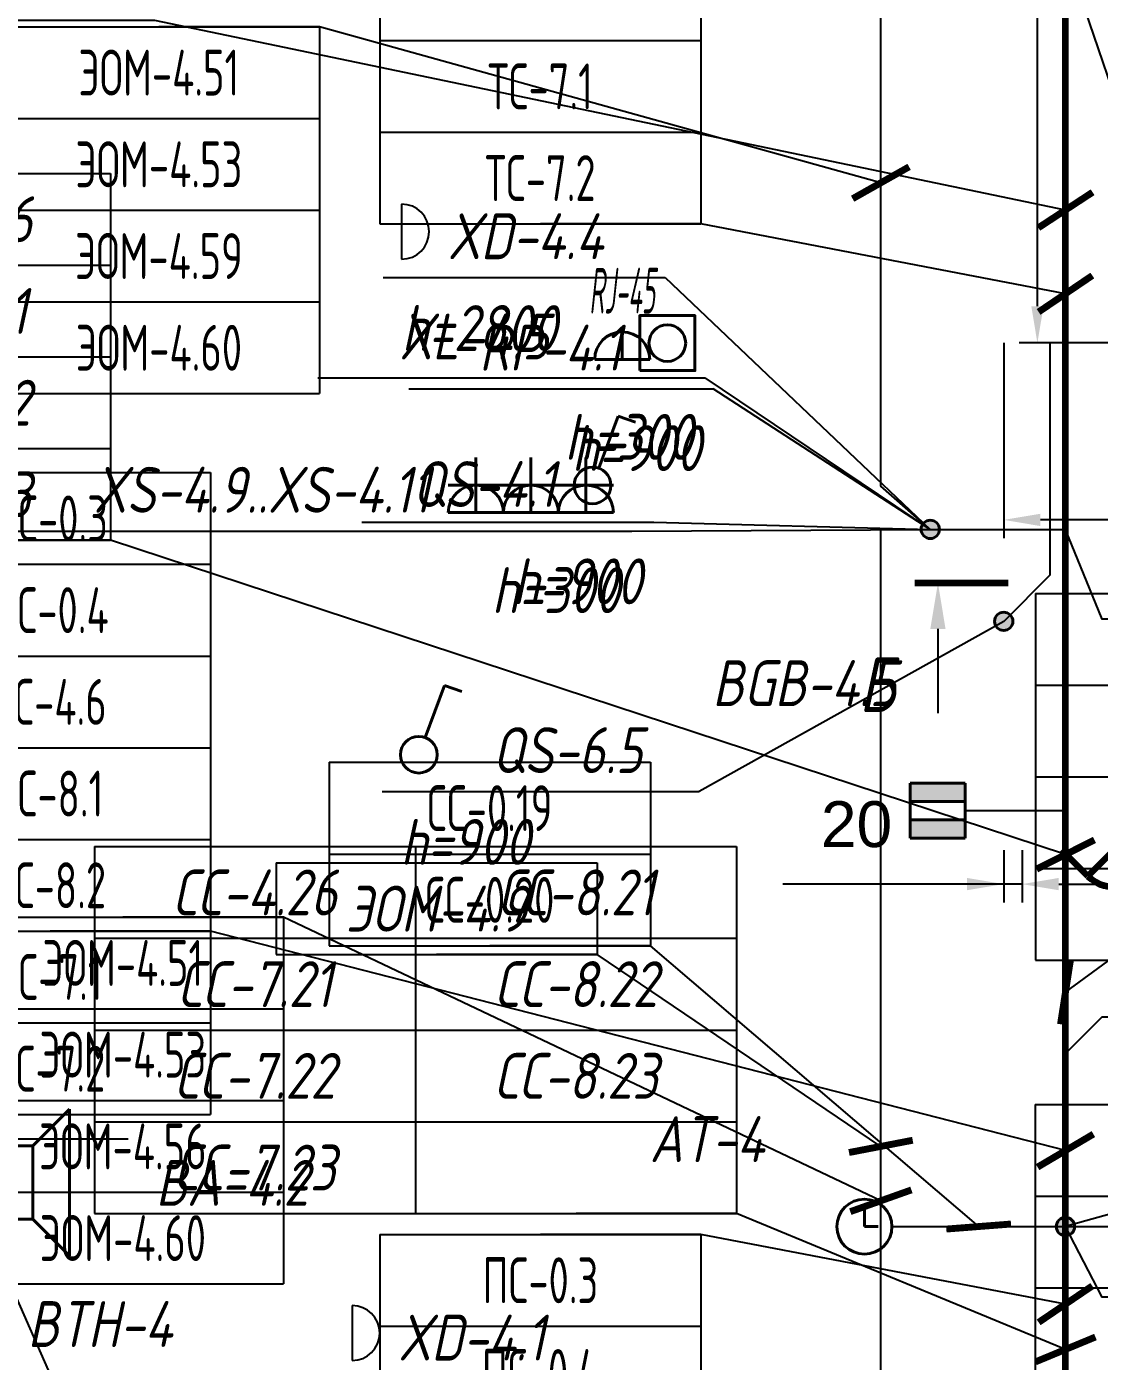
# Model space of a CAD drawing. Header units: millimetres. Extents: x -14566 to 16488, y -7315 to 17206.
# Drawn here: x 11466 to 12635, y 10723 to 12178 of the extents above; entities that cross this region are included whole.
import ezdxf
from ezdxf.enums import TextEntityAlignment as Align

# ---------------------------------------------------------------- set-up
doc = ezdxf.new("R2010")
doc.units = ezdxf.units.MM
for name, color, linetype in [('02 Розетки', 7, 'Continuous'), ('04 Освещение', 7, 'Continuous'), ('05 Слаботочка', 7, 'Continuous'), ('06 Авт-ка климата', 7, 'Continuous'), ('07 Авт-ка общая', 7, 'Continuous'), ('08 Пож. и техн. сигн.', 7, 'Continuous'), ('09 ДСУП', 7, 'Continuous'), ('10 Привязка', 7, 'Continuous'), ('12 Трассы и коробки 220', 7, 'Continuous'), ('13 Трассы и коробки слаботочки', 7, 'Continuous'), ('14 Лотки', 7, 'Continuous')]:
    doc.layers.add(name, color=color, linetype=linetype)
doc.styles.add('GOST typeA', font='')
doc.styles.get("Standard").update_dxf_attribs({"font": 'arial.ttf'})
doc.styles.add('ГОСТ-ISOCPEUR', font='isocpeui.ttf', dxfattribs={"width": 0.8})
doc.styles.get('GOST typeA').set_extended_font_data('GOST type A')
doc.linetypes.add('220V_LINE', pattern='A,0.2,-0.05,["~220V",Standard,S=0.1,R=0,X=0,Y=-0.05],-0.4,0.1', length=0.75)
doc.dimstyles.new('ISO-25', dxfattribs={"dimtxt": 2.5, "dimasz": 2.5, "dimexe": 1.25, "dimexo": 0.625, "dimtad": 1, "dimtxsty": 'Standard', "dimcen": 2.5, "dimadec": 0, "dimazin": 0, "dimtfac": 1, "dimtmove": 0, "dimatfit": 3, "dimfxl": 1, "dimarcsym": 0})

# ---------------------------------------------------------------- blocks, each defined once
blk = doc.blocks.new('часы')
at = {"color": 0, "lineweight": -2}
for q in [(9893.498, 982.52), (9894.248, 981.52)]:
    blk.add_line((9893.498, 981.52), q, dxfattribs=at)
blk.add_circle((9893.498, 981.52), 1.5, dxfattribs=at)
blk = doc.blocks.new('геркон')
at = {"lineweight": -2}
for points in [[(3, 2), (3, 3), (0, 3), (0, 2)], [(3, 0), (3, 1), (0, 1), (0, 0)]]:
    blk.add_hatch(color=0, dxfattribs=at).paths.add_polyline_path(points)
at = {"color": 0, "lineweight": -2}
for p, q in [((0, 0), (0, 3)), ((0, 3), (3, 3)), ((3, 3), (3, 0)), ((0, 2), (3, 2)), ((0, 1), (3, 1)), ((3, 0), (0, 0))]:
    blk.add_line(p, q, dxfattribs=at)
blk = doc.blocks.new('розетка скрытая трехполюсная')
at = {"color": 0, "lineweight": -2}
for p, q in [((0, 0), (0, 3)), ((-1.5, 1.5), (1.5, 1.5)), ((-1.5, 0), (1.5, 0))]:
    blk.add_line(p, q, dxfattribs=at)
blk.add_arc((0, 0), 1.5, 0, 180, dxfattribs=at)
blk = doc.blocks.new('кнопка 1')
at = {"color": 0, "lineweight": -2}
for p, q in [((0.346, 0.938), (1.394, 3.777)), ((1.394, 3.777), (2.342, 3.448))]:
    blk.add_line(p, q, dxfattribs=at)
blk.add_circle((0, 0), 1, dxfattribs=at)
blk = doc.blocks.new('громкоговоритель')
at = {"color": 0, "lineweight": -2}
for p, q in [((2, 2), (4, 4)), ((4, 4), (4, -4)), ((0, -2), (0, 2)), ((0, 2), (2, 2)), ((2, 2), (2, -2)), ((2, -2), (0, -2)), ((2, -2), (4, -4))]:
    blk.add_line(p, q, dxfattribs=at)
blk = doc.blocks.new('розетка RJ-45')
at = {"color": 0, "lineweight": -2}
for p, q in [((0, 0), (0, 1.5)), ((-1.5, 0), (1.5, 0))]:
    blk.add_line(p, q, dxfattribs=at)
blk.add_arc((0, 0), 1.5, 0, 180, dxfattribs=at)
at = {"color": 0, "lineweight": -2, "style": 'ГОСТ-ISOCPEUR', "width": 0.4}
blk.add_text('RJ-45', height=2.5, dxfattribs=at).set_placement((0, 2.5), align=Align.CENTER)
blk = doc.blocks.new('коробка коммутационная')
at = {"color": 0}
blk.add_line((0, 3), (0, 0), dxfattribs=at)
blk.add_arc((0, 1.5), 1.5, 270, 90, dxfattribs=at)
blk = doc.blocks.new('*T143')
at = {"layer": '02 Розетки', "color": 0, "lineweight": -2}
for p, q in [((0, 0), (350, 0)), ((0, 0), (0, -100)), ((350, 0), (350, -100)), ((0, -100), (350, -100))]:
    blk.add_line(p, q, dxfattribs=at)
at = {"layer": '02 Розетки', "color": 0, "insert": (175, -50), "char_height": 50, "width": 330, "attachment_point": 5, "style": 'ГОСТ-ISOCPEUR'}
blk.add_mtext('{ЭОМ-4.9}', dxfattribs=at)
blk = doc.blocks.new('*T203')
at = {"layer": '04 Освещение', "color": 0, "lineweight": -2}
for p, q in [((0, 0), (350, 0)), ((0, 0), (0, -400)), ((350, 0), (350, -400)), ((0, -100), (350, -100)), ((0, -200), (350, -200)), ((0, -300), (350, -300)), ((0, -400), (350, -400))]:
    blk.add_line(p, q, dxfattribs=at)
at = {"layer": '04 Освещение', "color": 0, "char_height": 50, "width": 330, "attachment_point": 5, "style": 'GOST typeA'}
for s, insert in [('{\\W0.8;ЭОМ-4.51}', (175, -50)), ('{\\W0.8;ЭОМ-4.53}', (175, -150)), ('{\\W0.8;ЭОМ-4.56}', (175, -250)), ('{\\W0.8;ЭОМ-4.60}', (175, -350))]:
    blk.add_mtext(s, dxfattribs=dict(at, insert=insert))
blk = doc.blocks.new('*T232')
at = {"layer": '04 Освещение', "color": 0, "lineweight": -2}
for p, q in [((0, 0), (350, 0)), ((0, 0), (0, -400)), ((350, 0), (350, -400)), ((0, -100), (350, -100)), ((0, -200), (350, -200)), ((0, -300), (350, -300)), ((0, -400), (350, -400))]:
    blk.add_line(p, q, dxfattribs=at)
at = {"layer": '04 Освещение', "color": 0, "char_height": 50, "width": 330, "attachment_point": 5, "style": 'GOST typeA'}
for s, insert in [('{\\W0.8;ЭОМ-4.51}', (175, -50)), ('{\\W0.8;ЭОМ-4.53}', (175, -150)), ('{\\W0.8;ЭОМ-4.59}', (175, -250)), ('{\\W0.8;ЭОМ-4.60}', (175, -350))]:
    blk.add_mtext(s, dxfattribs=dict(at, insert=insert))
blk = doc.blocks.new('*T236')
at = {"layer": '04 Освещение', "color": 0, "lineweight": -2}
for p, q in [((0, 0), (350, 0)), ((0, 0), (0, -400)), ((350, 0), (350, -400)), ((0, -100), (350, -100)), ((0, -200), (350, -200)), ((0, -300), (350, -300)), ((0, -400), (350, -400))]:
    blk.add_line(p, q, dxfattribs=at)
at = {"layer": '04 Освещение', "color": 0, "char_height": 50, "width": 330, "attachment_point": 5, "style": 'GOST typeA'}
for s, insert in [('{\\W0.8;ЭОМ-5.51}', (175, -50)), ('{\\W0.8;ЭОМ-5.52}', (175, -150)), ('{\\W0.8;ЭОМ-5.57}', (175, -250)), ('{\\W0.8;ЭОМ-5.58}', (175, -350))]:
    blk.add_mtext(s, dxfattribs=dict(at, insert=insert))
blk = doc.blocks.new('*T240')
at = {"layer": '04 Освещение', "color": 0, "lineweight": -2}
for p, q in [((0, 0), (350, 0)), ((0, 0), (0, -500)), ((350, 0), (350, -500)), ((0, -100), (350, -100)), ((0, -200), (350, -200)), ((0, -300), (350, -300)), ((0, -400), (350, -400)), ((0, -500), (350, -500))]:
    blk.add_line(p, q, dxfattribs=at)
at = {"layer": '04 Освещение', "color": 0, "char_height": 50, "width": 330, "attachment_point": 5, "style": 'GOST typeA'}
for s, insert in [('{\\W0.8;ЭОМ-5.51}', (175, -50)), ('{\\W0.8;ЭОМ-5.52}', (175, -150)), ('{\\W0.8;ЭОМ-5.57}', (175, -250)), ('{\\W0.8;ЭОМ-5.58}', (175, -350)), ('{\\W0.8;ЭОМ-6.69}', (175, -450))]:
    blk.add_mtext(s, dxfattribs=dict(at, insert=insert))
blk = doc.blocks.new('регулятор')
at = {"color": 0, "lineweight": -2}
blk.add_lwpolyline([(-1.5, -1.5), (-1.5, 1.5), (1.5, 1.5), (1.5, -1.5)], close=True, dxfattribs=at)
blk.add_circle((0, 0), 1, dxfattribs=at)
blk = doc.blocks.new('*T282')
at = {"layer": '06 Авт-ка климата', "color": 0, "lineweight": -2}
for p, q in [((0, 0), (350, 0)), ((0, 0), (0, -400)), ((350, 0), (350, -400)), ((0, -100), (350, -100)), ((0, -200), (350, -200)), ((0, -300), (350, -300)), ((0, -400), (350, -400))]:
    blk.add_line(p, q, dxfattribs=at)
at = {"layer": '06 Авт-ка климата', "color": 0, "char_height": 50, "width": 330, "attachment_point": 5, "style": 'ГОСТ-ISOCPEUR'}
for s, insert in [('{СС-4.26}', (175, -50)), ('{СС-7.21}', (175, -150)), ('{СС-7.22}', (175, -250)), ('{СС-7.23}', (175, -350))]:
    blk.add_mtext(s, dxfattribs=dict(at, insert=insert))
blk = doc.blocks.new('*T289')
at = {"layer": '06 Авт-ка климата', "color": 0, "lineweight": -2}
for p, q in [((0, 0), (700, 0)), ((0, 0), (0, -400)), ((350, 0), (350, -400)), ((700, 0), (700, -400)), ((0, -100), (700, -100)), ((0, -200), (700, -200)), ((0, -300), (700, -300)), ((0, -400), (700, -400))]:
    blk.add_line(p, q, dxfattribs=at)
at = {"layer": '06 Авт-ка климата', "color": 0, "char_height": 50, "width": 330, "attachment_point": 5, "style": 'ГОСТ-ISOCPEUR'}
for s, insert in [('{СС-4.26}', (175, -50)), ('{СС-8.21}', (525, -50)), ('{СС-7.21}', (175, -150)), ('{СС-8.22}', (525, -150)), ('{СС-7.22}', (175, -250)), ('{СС-8.23}', (525, -250)), ('{СС-7.23}', (175, -350))]:
    blk.add_mtext(s, dxfattribs=dict(at, insert=insert))
blk = doc.blocks.new('*T379')
at = {"layer": '05 Слаботочка', "color": 0, "lineweight": -2}
for p, q in [((0, 0), (350, 0)), ((0, 0), (0, -200)), ((350, 0), (350, -200)), ((0, -100), (350, -100)), ((0, -200), (350, -200))]:
    blk.add_line(p, q, dxfattribs=at)
at = {"layer": '05 Слаботочка', "color": 0, "char_height": 50, "width": 330, "attachment_point": 5, "style": 'GOST typeA'}
for s, insert in [('{\\W0.8;СС-0.19}', (175, -50)), ('{\\W0.8;СС-0.20}', (175, -150))]:
    blk.add_mtext(s, dxfattribs=dict(at, insert=insert))
blk = doc.blocks.new('*T418')
at = {"layer": '08 Пож. и техн. сигн.', "color": 0, "lineweight": -2}
for p, q in [((0, 0), (350, 0)), ((0, 0), (0, -700)), ((350, 0), (350, -700)), ((0, -100), (350, -100)), ((0, -200), (350, -200)), ((0, -300), (350, -300)), ((0, -400), (350, -400)), ((0, -500), (350, -500)), ((0, -600), (350, -600)), ((0, -700), (350, -700))]:
    blk.add_line(p, q, dxfattribs=at)
at = {"layer": '08 Пож. и техн. сигн.', "color": 0, "char_height": 50, "width": 330, "attachment_point": 5, "style": 'GOST typeA'}
for s, insert in [('{\\W0.8;ПС-0.3}', (175, -50)), ('{\\W0.8;ПС-0.4}', (175, -150)), ('{\\W0.8;ТС-4.6}', (175, -250)), ('{\\W0.8;ТС-8.1}', (175, -350)), ('{\\W0.8;ТС-8.2}', (175, -450)), ('{\\W0.8;ТС-7.1}', (175, -550)), ('{\\W0.8;ТС-7.2}', (175, -650))]:
    blk.add_mtext(s, dxfattribs=dict(at, insert=insert))
blk = doc.blocks.new('*T419')
at = {"layer": '08 Пож. и техн. сигн.', "color": 0, "lineweight": -2}
for p, q in [((0, 0), (350, 0)), ((0, 0), (0, -700)), ((350, 0), (350, -700)), ((0, -100), (350, -100)), ((0, -200), (350, -200)), ((0, -300), (350, -300)), ((0, -400), (350, -400)), ((0, -500), (350, -500)), ((0, -600), (350, -600)), ((0, -700), (350, -700))]:
    blk.add_line(p, q, dxfattribs=at)
at = {"layer": '08 Пож. и техн. сигн.', "color": 0, "char_height": 50, "width": 330, "attachment_point": 5, "style": 'GOST typeA'}
for s, insert in [('{\\W0.8;ПС-0.3}', (175, -50)), ('{\\W0.8;ПС-0.4}', (175, -150)), ('{\\W0.8;ТС-4.6}', (175, -250)), ('{\\W0.8;ТС-8.1}', (175, -350)), ('{\\W0.8;ТС-8.2}', (175, -450)), ('{\\W0.8;ТС-7.1}', (175, -550)), ('{\\W0.8;ТС-7.2}', (175, -650))]:
    blk.add_mtext(s, dxfattribs=dict(at, insert=insert))
blk = doc.blocks.new('*T421')
at = {"layer": '08 Пож. и техн. сигн.', "color": 0, "lineweight": -2}
for p, q in [((0, 0), (350, 0)), ((0, 0), (0, -400)), ((350, 0), (350, -400)), ((0, -100), (350, -100)), ((0, -200), (350, -200)), ((0, -300), (350, -300)), ((0, -400), (350, -400))]:
    blk.add_line(p, q, dxfattribs=at)
at = {"layer": '08 Пож. и техн. сигн.', "color": 0, "char_height": 50, "width": 330, "attachment_point": 5, "style": 'GOST typeA'}
for s, insert in [('{\\W0.8;ПС-0.3}', (175, -50)), ('{\\W0.8;ПС-0.4}', (175, -150)), ('{\\W0.8;ТС-7.1}', (175, -250)), ('{\\W0.8;ТС-7.2}', (175, -350))]:
    blk.add_mtext(s, dxfattribs=dict(at, insert=insert))
blk = doc.blocks.new('*D480')
at = {"layer": '14 Лотки', "color": 0, "lineweight": -2}
for p, q in [((12531.2, 11280.6), (12531.2, 11223.6)), ((12551.2, 11280.6), (12551.2, 11223.6)), ((12551.2, 11243.6), (12290.3, 11243.6)), ((12551.2, 11243.6), (12531.2, 11243.6)), ((12591.2, 11243.6), (12631.2, 11243.6))]:
    blk.add_line(p, q, dxfattribs=at)
at = {"layer": '14 Лотки', "color": 0}
for points in [[(12491.2, 11236.9), (12491.2, 11250.3), (12531.2, 11243.6)], [(12591.2, 11250.3), (12591.2, 11236.9), (12551.2, 11243.6)]]:
    blk.add_solid(points, dxfattribs=at)
at = {"layer": 'Defpoints', "color": 0, "transparency": 16777216}
for p in [(12531.2, 11280.6), (12551.2, 11280.6), (12531.2, 11243.6)]:
    blk.add_point(p, dxfattribs=at)
at = {"layer": '14 Лотки', "color": 0, "insert": (12370.8, 11308.6), "char_height": 50, "attachment_point": 5}
blk.add_mtext('20', dxfattribs=at)
blk = doc.blocks.new('*D522')
at = {"layer": '04 Освещение', "color": 0, "lineweight": -2, "transparency": 16777216}
for p, q in [((12531.2, 11833.6), (12531.2, 11620.7)), ((13098.5, 11833.6), (13098.5, 11620.7)), ((13058.5, 11640.7), (12571.2, 11640.7))]:
    blk.add_line(p, q, dxfattribs=at)
at = {"layer": '04 Освещение', "color": 0, "transparency": 16777216}
for points in [[(12571.2, 11647.4), (12571.2, 11634), (12531.2, 11640.7)], [(13058.5, 11634), (13058.5, 11647.4), (13098.5, 11640.7)]]:
    blk.add_solid(points, dxfattribs=at)
at = {"layer": 'Defpoints', "color": 0, "transparency": 16777216}
for p in [(12531.2, 11833.6), (13098.5, 11833.6), (12531.2, 11640.7)]:
    blk.add_point(p, dxfattribs=at)
at = {"layer": '04 Освещение', "color": 0, "transparency": 16777216, "insert": (12814.9, 11685.7), "char_height": 50, "attachment_point": 5, "style": 'ГОСТ-ISOCPEUR'}
blk.add_mtext('567', dxfattribs=at)
blk = doc.blocks.new('*D523')
at = {"layer": '04 Освещение', "color": 0, "lineweight": -2, "transparency": 16777216}
for p, q in [((13098.5, 13260.1), (12547.9, 13260.1)), ((12567.9, 11873.6), (12567.9, 13220.1)), ((13098.5, 11833.6), (12547.9, 11833.6))]:
    blk.add_line(p, q, dxfattribs=at)
at = {"layer": '04 Освещение', "color": 0, "transparency": 16777216}
for points in [[(12574.6, 13220.1), (12561.3, 13220.1), (12567.9, 13260.1)], [(12561.3, 11873.6), (12574.6, 11873.6), (12567.9, 11833.6)]]:
    blk.add_solid(points, dxfattribs=at)
at = {"layer": 'Defpoints', "color": 0, "transparency": 16777216}
for p in [(12567.9, 13260.1), (13098.5, 13260.1), (13098.5, 11833.6)]:
    blk.add_point(p, dxfattribs=at)
at = {"layer": '04 Освещение', "color": 0, "transparency": 16777216, "insert": (12522.9, 12546.8), "char_height": 50, "attachment_point": 5, "rotation": 90, "style": 'ГОСТ-ISOCPEUR'}
blk.add_mtext('1427', dxfattribs=at)
blk = doc.blocks.new('зажим')
at = {"layer": '09 ДСУП', "color": 0, "lineweight": -2}
for p, q in [((28.3, 28.3), (0, 56.6)), ((28.3, 28.3), (-28.3, -28.3)), ((-28.3, -28.3), (-56.6, 0))]:
    blk.add_line(p, q, dxfattribs=at)
blk.add_arc((0, 0), 40, 225, 45, dxfattribs=at)

msp = doc.modelspace()

# ---------------------------------------------------------------- hatches: boundary and pattern name
at = {"layer": '04 Освещение'}
msp.add_hatch(color=256, dxfattribs=at).paths.add_polyline_path([(12521.2, 11530.1, 1), (12541.2, 11530.1, 1)])
at = {"layer": '10 Привязка'}
msp.add_hatch(color=256, dxfattribs=at).paths.add_polyline_path([(12441.2, 11630.4, 1), (12461.2, 11630.4, 1)])
at = {"layer": '13 Трассы и коробки слаботочки'}
msp.add_hatch(color=256, dxfattribs=at).paths.add_polyline_path([(12588.5, 10870.2, 1), (12608.5, 10870.2, 1)])

# ---------------------------------------------------------------- linework, layer by layer
at = {"layer": '02 Розетки'}
for p, q in [((11417, 11628.6), (12125.9, 11628.6)), ((12125.9, 11628.6), (12451.2, 11630.4)), ((10883.2, 10965.7), (11576.8, 10965.7))]:
    msp.add_line(p, q, dxfattribs=at)
at = {"layer": '04 Освещение'}
for p, q in [((11831.8, 11638.3), (12149.9, 11638.3)), ((12149.9, 11638.3), (12451.2, 11630.4)), ((12531.2, 11530.1), (12199.2, 11344.7)), ((11853.7, 11344.7), (12199.2, 11344.7))]:
    msp.add_line(p, q, dxfattribs=at)
at = {"layer": '04 Освещение', "linetype": '220V_LINE', "ltscale": 200, "flags": 128}
msp.add_lwpolyline([(13098.5, 11833.6), (12581.5, 11833.6), (12581.5, 11580.4), (12531.2, 11530.1)], dxfattribs=at)
at = {"layer": '04 Освещение', "lineweight": 40}
msp.add_circle((12531.2, 11530.1), 10, dxfattribs=at)
at = {"layer": '05 Слаботочка'}
for p, q in [((11783.7, 11795.7), (12205.4, 11795.7)), ((12205.4, 11795.7), (12451.2, 11630.4)), ((11576.2, 10518.9), (11432.3, 10844.8))]:
    msp.add_line(p, q, dxfattribs=at)
for points in [[(12451.2, 11630.4), (12598.5, 11630.4)], [(12409.4, 10870.2), (12598.5, 10870.2)], [(13863.1, 10793.1), (12638.5, 10793.1), (12598.5, 10870.2)]]:
    msp.add_lwpolyline(points, dxfattribs=at)
at = {"layer": '06 Авт-ка климата'}
for p, q in [((11882.9, 11783.5), (12214.6, 11783.5)), ((12451.2, 11630.4), (12214.6, 11783.5)), ((12451.2, 11630.4), (12598.5, 11630.4))]:
    msp.add_line(p, q, dxfattribs=at)
for points in [[(14496.3, 11532.5), (12638.5, 11532.5), (12598.5, 11630.4)], [(12598.5, 10870.2), (14525.3, 10870.2), (14565.3, 10910.2), (14565.3, 11059.6)]]:
    msp.add_lwpolyline(points, dxfattribs=at)
at = {"layer": '07 Авт-ка общая'}
msp.add_lwpolyline([(12598.5, 10870.2), (12598.5, 10870.2), (15465.9, 10870.2), (15465.9, 10778), (15541.7, 10778)], dxfattribs=at)
at = {"layer": '08 Пож. и техн. сигн.'}
msp.add_line((12489.2, 11323.7), (12598.5, 11323.7), dxfattribs=at)
msp.add_lwpolyline([(12598.5, 11058.9), (12638.5, 11098.9), (13828.9, 11098.9)], dxfattribs=at)
at = {"layer": '10 Привязка', "lineweight": 40}
msp.add_circle((12451.2, 11630.4), 10, dxfattribs=at)
at = {"layer": '12 Трассы и коробки 220'}
for p, q in [((11855, 11905), (12162.3, 11905)), ((12162.3, 11905), (12451.2, 11630.4))]:
    msp.add_line(p, q, dxfattribs=at)
at = {"layer": '12 Трассы и коробки 220', "linetype": '220V_LINE', "ltscale": 200, "flags": 128}
msp.add_lwpolyline([(12397.3, 10429.5), (12397.3, 11630.4), (12451.2, 11630.4), (12397.3, 11677.6), (12397.3, 13930.3), (11796.5, 13930.3)], dxfattribs=at)
at = {"layer": '13 Трассы и коробки слаботочки', "lineweight": 100}
msp.add_line((12535.9, 11571.9), (12434.3, 11571.9), dxfattribs=at)
at = {"layer": '13 Трассы и коробки слаботочки'}
for p, q in [((12459.5, 11521.9), (12459.5, 11429.8)), ((12814.3, 10930.7), (12598.5, 10870.2))]:
    msp.add_line(p, q, dxfattribs=at)
at = {"layer": '13 Трассы и коробки слаботочки', "lineweight": 100}
msp.add_lwpolyline([(12598.5, 10036.5), (12598.5, 13128.9), (12892.8, 13423.2), (12892.8, 15908.6)], dxfattribs=at)
at = {"layer": '13 Трассы и коробки слаботочки', "lineweight": 40}
msp.add_circle((12598.5, 10870.2), 10, dxfattribs=at)
at = {"layer": '13 Трассы и коробки слаботочки'}
msp.add_solid([(12451.2, 11521.9), (12459.5, 11571.9), (12467.8, 11521.9)], dxfattribs=at)

# ---------------------------------------------------------------- block references
for name, p in [('*T421', (11851.2, 12363.4)), ('*T232', (11435.5, 12178.4)), ('*T282', (11207.8, 12018.5)), ('*T419', (11316.8, 11692.3)), ('*T236', (12565.9, 11560.6)), ('*T379', (11796.1, 11376.4)), ('*T289', (11540.1, 11284.5)), ('*T143', (11738.1, 11266.8)), ('*T203', (11396.2, 11207.6)), ('*T240', (12565.5, 11003.3)), ('*T418', (11851.2, 10861.6))]:
    msp.add_blockref(name, p)
at = {"layer": '02 Розетки', "color": 1, "lineweight": 40, "xscale": 20, "yscale": 20, "zscale": 20}
for p in [(11955.9, 11648.6), (12015.9, 11648.6), (12075.9, 11648.6)]:
    msp.add_blockref('розетка скрытая трехполюсная', p, dxfattribs=at)
at = {"layer": '04 Освещение', "color": 3, "lineweight": 40, "xscale": 20, "yscale": 20, "zscale": 20}
for p in [(12083.1, 11678.3), (11893.7, 11384.7)]:
    msp.add_blockref('кнопка 1', p, dxfattribs=at)
at = {"layer": '05 Слаботочка', "color": 6, "lineweight": 40, "xscale": 20, "yscale": 20, "zscale": 20}
msp.add_blockref('розетка RJ-45', (12115.4, 11815.7), dxfattribs=at)
at = {"layer": '05 Слаботочка', "lineweight": 40, "xscale": 20, "yscale": 20, "zscale": 20}
msp.add_blockref('громкоговоритель', (11433, 10918.3), dxfattribs=at)
at = {"layer": '05 Слаботочка', "color": 5, "lineweight": 40, "xscale": 20, "yscale": 20, "zscale": 20}
msp.add_blockref('часы', (-185490.6, -8760.3), dxfattribs=at)
at = {"layer": '06 Авт-ка климата', "lineweight": 40, "xscale": 20, "yscale": 20, "zscale": 20}
msp.add_blockref('регулятор', (12164.6, 11833.5), dxfattribs=at)
at = {"layer": '08 Пож. и техн. сигн.', "lineweight": 40, "xscale": 20, "yscale": 20, "zscale": 20}
msp.add_blockref('геркон', (12429.2, 11293.7), dxfattribs=at)
at = {"layer": '09 ДСУП', "lineweight": 100}
msp.add_blockref('зажим', (12651.2, 11280.6), dxfattribs=at)
at = {"layer": '12 Трассы и коробки 220', "xscale": 20, "yscale": 20, "zscale": 20}
for p in [(11875, 11925), (11821.1, 10724.1)]:
    msp.add_blockref('коробка коммутационная', p, dxfattribs=at)

# ---------------------------------------------------------------- texts
at = {"layer": '02 Розетки', "linetype": 'Continuous', "style": 'ГОСТ-ISOCPEUR', "width": 0.8}
for s, p in [('XS-4.9..XS-4.11', (11905.9, 11648.6)), ('h=300', (12112.7, 11539.1))]:
    msp.add_text(s, height=50, dxfattribs=at).set_placement(p, align=Align.RIGHT)
at = {"layer": '04 Освещение', "linetype": 'Continuous', "style": 'ГОСТ-ISOCPEUR', "width": 0.8}
for s, p in [('QS-4.1', (12042.7, 11654.8)), ('h=900', (12136.7, 11548.7))]:
    msp.add_text(s, height=50, dxfattribs=at).set_placement(p, align=Align.RIGHT)
for s, p in [('QS-6.5', (11973.7, 11364.7)), ('h=900', (11873.7, 11264.6))]:
    msp.add_text(s, height=50, dxfattribs=at).set_placement(p)
at = {"layer": '05 Слаботочка', "linetype": 'Continuous', "style": 'ГОСТ-ISOCPEUR', "width": 0.8}
for s, p in [('XL-4.5', (12035.4, 11815.7)), ('h=300', (12192.2, 11706.2)), ('AT-4', (12270.2, 10940.5)), ('BA-4.2', (11773.5, 10892.8))]:
    msp.add_text(s, height=50, dxfattribs=at).set_placement(p, align=Align.RIGHT)
at = {"layer": '06 Авт-ка климата', "linetype": 'Continuous', "style": 'ГОСТ-ISOCPEUR', "width": 0.8}
for s, p in [('RP-4.1', (12114.6, 11803.5)), ('h=900', (12201.3, 11694))]:
    msp.add_text(s, height=50, dxfattribs=at).set_placement(p, align=Align.RIGHT)
at = {"layer": '08 Пож. и техн. сигн.', "linetype": 'Continuous', "style": 'ГОСТ-ISOCPEUR', "width": 0.8}
for s, p in [('BGB-4.5', (12414, 11437.7)), ('BTH-4', (11624.9, 10738.9))]:
    msp.add_text(s, height=50, dxfattribs=at).set_placement(p, align=Align.RIGHT)
at = {"layer": '12 Трассы и коробки 220', "linetype": 'Continuous', "style": 'ГОСТ-ISOCPEUR', "width": 0.8}
for s, p in [('XD-4.4', (11925, 11925)), ('h=2800', (11875, 11824.9)), ('XD-4.1', (11871.1, 10724.1))]:
    msp.add_text(s, height=50, dxfattribs=at).set_placement(p)
at = {"layer": '13 Трассы и коробки слаботочки', "linetype": 'Continuous', "style": 'ГОСТ-ISOCPEUR', "width": 0.8}
msp.add_text('Б', height=60, dxfattribs=at).set_placement((12373.1, 11431.2))

# ---------------------------------------------------------------- dimensions: what is measured, and where the dimension line sits
at = {"layer": '04 Освещение', "color": 3}
dim = msp.add_linear_dim(base=(12567.9284, 13260.1153), p1=(13098.5031, 11833.5684), p2=(13098.5031, 13260.1153), angle=90, dimstyle='ISO-25', override={"dimtxt": 50, "dimasz": 40, "dimexe": 20, "dimexo": 0, "dimgap": 20, "dimdec": 0, "dimtxsty": 'ГОСТ-ISOCPEUR'}, dxfattribs=at)
dim.commit()
dim.dimension.update_dxf_attribs({"geometry": '*D523', "text_midpoint": (12567.9284, 12546.8418), "dimtype": 160})
dim = msp.add_linear_dim(base=(12531.2, 11640.7), p1=(13098.5, 11833.6), p2=(12531.2, 11833.6), dimstyle='ISO-25', override={"dimtxt": 50, "dimasz": 40, "dimexe": 20, "dimexo": 0, "dimgap": 20, "dimdec": 0, "dimtxsty": 'ГОСТ-ISOCPEUR'}, dxfattribs=at)
dim.commit()
dim.dimension.update_dxf_attribs({"geometry": '*D522', "text_midpoint": (12814.9, 11640.7), "dimtype": 160})
at = {"layer": '14 Лотки'}
dim = msp.add_linear_dim(base=(12531.2, 11243.6), p1=(12551.2, 11280.6), p2=(12531.2, 11280.6), dimstyle='ISO-25', override={"dimtxt": 50, "dimasz": 40, "dimexe": 20, "dimexo": 0, "dimgap": 40, "dimdec": 0}, dxfattribs=at)
dim.commit()
dim.dimension.update_dxf_attribs({"geometry": '*D480', "text_midpoint": (12370.8, 11308.6)})

# ---------------------------------------------------------------- leaders
at = {"layer": '02 Розетки'}
msp.add_leader([(12397.3, 10957.6), (12088.1, 11166.8), (11913.1, 11166.8)], dimstyle='ISO-25', override={"dimasz": 50, "dimgap": 1, "dimtad": 0, "dimldrblk": 'ArchTick'}, dxfattribs=at)
at = {"layer": '04 Освещение'}
for points in [[(12743.2, 11833.6), (12579.4, 12317.1), (12754.4, 12317.1)], [(12397.3, 12008.3), (11785.5, 12178.4), (11610.5, 12178.4)], [(12397.3, 10898.3), (11746.2, 11207.6), (11571.2, 11207.6)]]:
    msp.add_leader(points, dimstyle='ISO-25', override={"dimasz": 50, "dimgap": 1, "dimtad": 0, "dimldrblk": 'ArchTick'}, dxfattribs=at)
at = {"layer": '05 Слаботочка'}
for points in [[(12598.5, 11978.6), (11606.2, 12185.1), (11431.2, 12185.1)], [(12598.5, 11125.7), (12915.9, 11358.1), (13090.9, 11358.1)], [(12503.9, 10870.2), (12146.1, 11176.4), (11971.1, 11176.4)]]:
    msp.add_leader(points, dimstyle='ISO-25', override={"dimasz": 50, "dimgap": 1, "dimtad": 0, "dimldrblk": 'ArchTick'}, dxfattribs=at)
at = {"layer": '06 Авт-ка климата'}
for points in [[(12598.5, 11978.6), (11606.2, 12185.1), (11431.2, 12185.1)], [(12598.5, 11275.8), (11557.8, 11618.5), (11382.8, 11618.5)], [(12598.5, 10736.2), (12240.1, 10884.5), (12065.1, 10884.5)]]:
    msp.add_leader(points, dimstyle='ISO-25', override={"dimasz": 50, "dimgap": 1, "dimtad": 0, "dimldrblk": 'ArchTick'}, dxfattribs=at)
at = {"layer": '08 Пож. и техн. сигн.'}
for points in [[(12598.5, 11887.3), (12201.2, 11963.4), (12026.2, 11963.4)], [(12598.5, 10953), (11666.8, 11192.3), (11491.8, 11192.3)], [(12598.5, 10785.6), (12201.2, 10861.6), (12026.2, 10861.6)]]:
    msp.add_leader(points, dimstyle='ISO-25', override={"dimasz": 50, "dimgap": 1, "dimtad": 0, "dimldrblk": 'ArchTick'}, dxfattribs=at)

doc.saveas('drawing.dxf')
